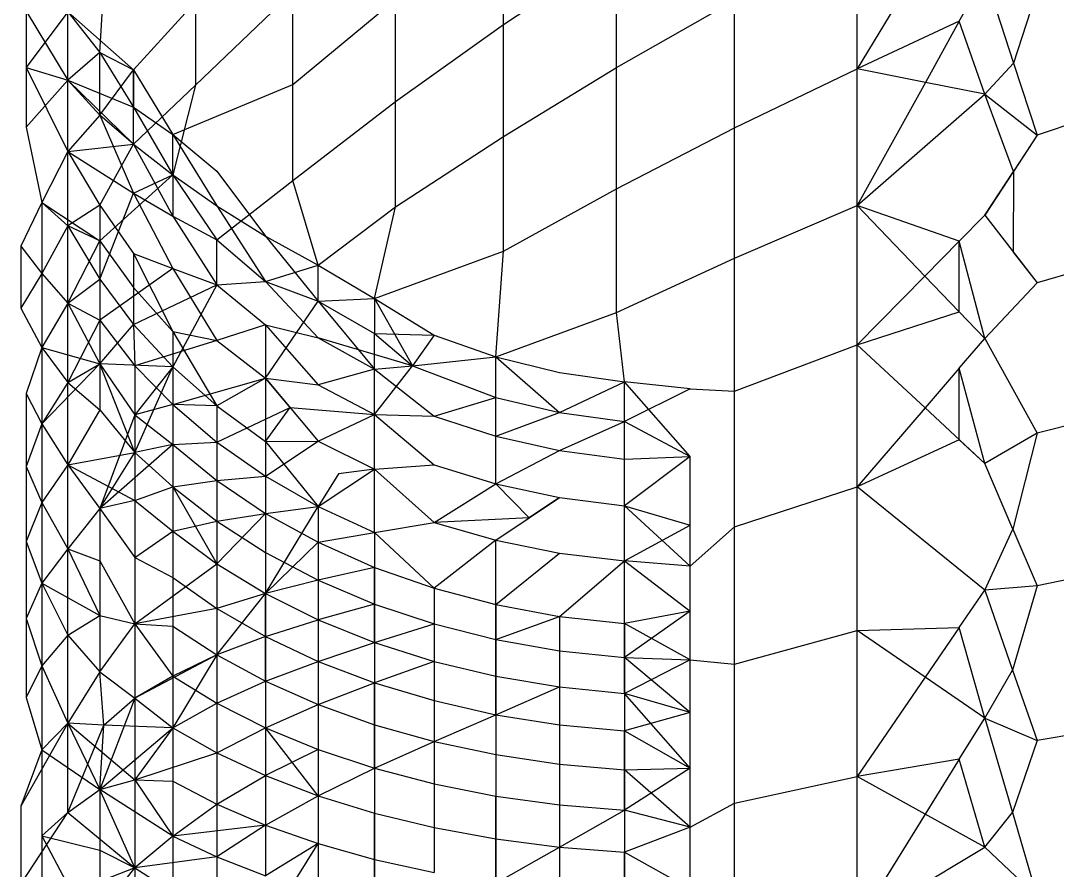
# Model space of a CAD drawing. Header units: inches. Extents: x 17 to 4615, y 5 to 3256.
# Drawn here: x 1646.932 to 1647.706, y 2417.726 to 2418.36 of the extents above; entities that cross this region are included whole.
import ezdxf

# ---------------------------------------------------------------- set-up
doc = ezdxf.new("R2010")
doc.units = ezdxf.units.IN
doc.header["$MEASUREMENT"] = 0

msp = doc.modelspace()

# ---------------------------------------------------------------- linework, layer by layer
for p, q in [((1647.29209, 2418.35713), (1647.29209, 2418.43818)), ((1647.55628, 2418.32397), (1647.55628, 2418.42361)), ((1647.29209, 2418.35713), (1647.37648, 2418.41319)), ((1647.37648, 2418.32506), (1647.37648, 2418.41319)), ((1647.60705, 2418.40795), (1647.55628, 2418.32397)), ((1647.63243, 2418.35979), (1647.65147, 2418.39425)), ((1647.65147, 2418.39425), (1647.67302, 2418.3284)), ((1646.99058, 2418.33622), (1646.99357, 2418.38734)), ((1647.06217, 2418.31189), (1647.13484, 2418.38169)), ((1647.13484, 2418.31235), (1647.13484, 2418.38169)), ((1647.69062, 2418.38276), (1647.67302, 2418.3284)), ((1647.01579, 2418.32336), (1647.06217, 2418.37422)), ((1647.06217, 2418.37422), (1647.06217, 2418.31189)), ((1647.13484, 2418.31235), (1647.21153, 2418.37602)), ((1647.21153, 2418.29961), (1647.21153, 2418.37602)), ((1647.37648, 2418.32506), (1647.46458, 2418.37507)), ((1647.46458, 2418.27995), (1647.46458, 2418.37507)), ((1646.9355, 2418.36709), (1646.9355, 2418.32501)), ((1646.9355, 2418.36709), (1646.96675, 2418.31556)), ((1646.96675, 2418.36655), (1646.9355, 2418.32501)), ((1646.96675, 2418.31556), (1646.96675, 2418.36655)), ((1646.96675, 2418.36655), (1646.99058, 2418.33622)), ((1646.96675, 2418.36655), (1647.01579, 2418.32336)), ((1647.21153, 2418.29961), (1647.29209, 2418.35713)), ((1647.29209, 2418.27367), (1647.29209, 2418.35713)), ((1647.63243, 2418.35979), (1647.55628, 2418.32397)), ((1647.63243, 2418.35979), (1647.60712, 2418.31399)), ((1647.65147, 2418.30528), (1647.63243, 2418.35979)), ((1646.99058, 2418.33622), (1646.96675, 2418.31556)), ((1646.99058, 2418.33622), (1647.01579, 2418.29539)), ((1646.99058, 2418.2894), (1646.99058, 2418.33622)), ((1646.99058, 2418.33622), (1647.01579, 2418.32336)), ((1646.9355, 2418.32501), (1646.9355, 2418.28058)), ((1646.9355, 2418.32501), (1646.96675, 2418.31556)), ((1646.9355, 2418.32501), (1646.96675, 2418.26225)), ((1646.99058, 2418.2894), (1647.01579, 2418.32336)), ((1647.01579, 2418.32336), (1647.04502, 2418.27502)), ((1647.01579, 2418.2677), (1647.01579, 2418.32336)), ((1647.01579, 2418.32336), (1647.01579, 2418.29539)), ((1647.29209, 2418.27367), (1647.37648, 2418.32506)), ((1647.37648, 2418.23459), (1647.37648, 2418.32506)), ((1647.46458, 2418.27995), (1647.55628, 2418.32397)), ((1647.55628, 2418.222), (1647.55628, 2418.32397)), ((1647.60712, 2418.31399), (1647.55628, 2418.32397)), ((1647.65147, 2418.30528), (1647.67302, 2418.3284)), ((1647.67302, 2418.3284), (1647.69062, 2418.27461)), ((1646.96675, 2418.31556), (1646.9355, 2418.28058)), ((1646.96675, 2418.26225), (1646.96675, 2418.31556)), ((1646.96675, 2418.31556), (1646.99058, 2418.2894)), ((1646.96675, 2418.31556), (1647.01579, 2418.2677)), ((1646.96675, 2418.31556), (1647.01579, 2418.29539)), ((1647.06217, 2418.31189), (1647.01579, 2418.2677)), ((1647.04502, 2418.27502), (1647.13484, 2418.31235)), ((1647.06217, 2418.31189), (1647.04502, 2418.24495)), ((1647.13484, 2418.24069), (1647.13484, 2418.31235)), ((1647.60712, 2418.31399), (1647.55628, 2418.222)), ((1647.65147, 2418.30528), (1647.60712, 2418.31399)), ((1647.13484, 2418.24069), (1647.21153, 2418.29961)), ((1647.21153, 2418.22092), (1647.21153, 2418.29961)), ((1647.55628, 2418.222), (1647.65147, 2418.30528)), ((1647.65147, 2418.30528), (1647.69062, 2418.27461)), ((1647.6729, 2418.24748), (1647.65147, 2418.30528)), ((1647.01579, 2418.29539), (1647.04502, 2418.24495)), ((1647.01579, 2418.29539), (1647.04502, 2418.27502)), ((1646.99058, 2418.2894), (1646.96675, 2418.26225)), ((1646.99058, 2418.2894), (1647.01579, 2418.23118)), ((1647.01579, 2418.2677), (1646.99058, 2418.2894)), ((1647.73158, 2418.28829), (1647.69062, 2418.27461)), ((1646.9355, 2418.28058), (1646.94731, 2418.22431)), ((1647.37648, 2418.23459), (1647.46458, 2418.27995)), ((1647.46458, 2418.18259), (1647.46458, 2418.27995)), ((1647.04502, 2418.27502), (1647.07798, 2418.22189)), ((1647.04502, 2418.27502), (1647.07798, 2418.24768)), ((1647.04502, 2418.24495), (1647.04502, 2418.27502)), ((1647.21153, 2418.22092), (1647.29209, 2418.27367)), ((1647.29209, 2418.18797), (1647.29209, 2418.27367)), ((1647.69062, 2418.27461), (1647.65147, 2418.21468)), ((1647.69062, 2418.27461), (1647.6729, 2418.24748)), ((1646.96675, 2418.26225), (1646.94731, 2418.22431)), ((1646.96675, 2418.26225), (1647.01579, 2418.2677)), ((1646.96675, 2418.20676), (1646.96675, 2418.26225)), ((1646.96675, 2418.26225), (1646.99058, 2418.22231)), ((1646.96675, 2418.26225), (1647.01579, 2418.23118)), ((1646.99058, 2418.22231), (1647.01579, 2418.2677)), ((1647.01579, 2418.2677), (1647.04502, 2418.21411)), ((1647.01579, 2418.2677), (1647.04502, 2418.24495)), ((1647.04502, 2418.24495), (1646.99058, 2418.19568)), ((1647.01579, 2418.23118), (1647.04502, 2418.24495)), ((1647.04502, 2418.24495), (1647.07798, 2418.19636)), ((1647.04502, 2418.24495), (1647.07798, 2418.22189)), ((1647.04502, 2418.24495), (1647.04502, 2418.21411)), ((1647.07798, 2418.24768), (1647.11433, 2418.19922)), ((1647.65147, 2418.21468), (1647.6729, 2418.24748)), ((1647.6729, 2418.24748), (1647.6728, 2418.1872)), ((1647.07798, 2418.19636), (1647.13484, 2418.24069)), ((1647.15376, 2418.17755), (1647.13484, 2418.24069)), ((1646.99058, 2418.16701), (1647.01579, 2418.23118)), ((1647.01579, 2418.23118), (1647.04502, 2418.17497)), ((1647.01579, 2418.23118), (1647.04502, 2418.21411)), ((1647.29209, 2418.18797), (1647.37648, 2418.23459)), ((1647.37648, 2418.142), (1647.37648, 2418.23459)), ((1646.94731, 2418.22431), (1646.93153, 2418.19176)), ((1646.94731, 2418.22431), (1646.94731, 2418.17113)), ((1646.94731, 2418.22431), (1646.96675, 2418.20676)), ((1646.94731, 2418.22431), (1646.99058, 2418.19568)), ((1646.99058, 2418.22231), (1646.96675, 2418.20676)), ((1646.99058, 2418.22231), (1646.99058, 2418.19568)), ((1646.99058, 2418.22231), (1647.01579, 2418.18621)), ((1646.99058, 2418.22231), (1646.99058, 2418.16701)), ((1647.07798, 2418.22189), (1647.11433, 2418.16534)), ((1647.07798, 2418.22189), (1647.11433, 2418.19922)), ((1647.46458, 2418.18259), (1647.55628, 2418.222)), ((1647.55628, 2418.11793), (1647.55628, 2418.222)), ((1647.60679, 2418.16927), (1647.55628, 2418.222)), ((1647.63243, 2418.19533), (1647.55628, 2418.222)), ((1647.04502, 2418.21411), (1647.07798, 2418.1627)), ((1647.04502, 2418.21411), (1647.07798, 2418.19636)), ((1647.15376, 2418.17755), (1647.21153, 2418.22092)), ((1647.19584, 2418.15259), (1647.21153, 2418.22092)), ((1647.63243, 2418.19533), (1647.65147, 2418.21468)), ((1647.65147, 2418.21468), (1647.69062, 2418.16424)), ((1646.96675, 2418.20676), (1646.94731, 2418.17113)), ((1646.96675, 2418.14919), (1646.96675, 2418.20676)), ((1646.96675, 2418.20676), (1646.99058, 2418.16701)), ((1646.99058, 2418.19568), (1646.96675, 2418.20676)), ((1647.11433, 2418.19922), (1647.15376, 2418.15066)), ((1647.11433, 2418.19922), (1647.15376, 2418.17755)), ((1646.93153, 2418.19176), (1646.93153, 2418.14531)), ((1646.93153, 2418.19176), (1646.94731, 2418.17113)), ((1646.96675, 2418.14919), (1646.99058, 2418.19568)), ((1646.99058, 2418.19568), (1646.99058, 2418.16701)), ((1646.99058, 2418.19568), (1647.01579, 2418.16068)), ((1647.07798, 2418.19636), (1647.11433, 2418.16534)), ((1647.07798, 2418.1627), (1647.07798, 2418.19636)), ((1647.63243, 2418.19533), (1647.60679, 2418.16927)), ((1647.65147, 2418.12262), (1647.63243, 2418.19533)), ((1647.63243, 2418.1425), (1647.63243, 2418.19533)), ((1647.01579, 2418.18621), (1647.01579, 2418.16068)), ((1647.01579, 2418.18621), (1647.04502, 2418.12791)), ((1647.01579, 2418.18621), (1647.04502, 2418.17497)), ((1647.19584, 2418.15259), (1647.29209, 2418.18797)), ((1647.28639, 2418.10902), (1647.29209, 2418.18797)), ((1647.6728, 2418.1872), (1647.69062, 2418.16424)), ((1647.11433, 2418.16534), (1647.15376, 2418.17755)), ((1647.15376, 2418.17755), (1647.19584, 2418.15259)), ((1647.15376, 2418.15066), (1647.15376, 2418.17755)), ((1647.37648, 2418.142), (1647.46458, 2418.18259)), ((1647.46458, 2418.08324), (1647.46458, 2418.18259)), ((1647.73158, 2418.17628), (1647.69062, 2418.16424)), ((1646.94731, 2418.17113), (1646.93153, 2418.14531)), ((1646.94731, 2418.17113), (1646.94731, 2418.11597)), ((1646.94731, 2418.17113), (1646.96675, 2418.14919)), ((1647.04502, 2418.17497), (1646.99058, 2418.13638)), ((1647.04502, 2418.17497), (1647.07798, 2418.12122)), ((1647.04502, 2418.17497), (1647.07798, 2418.1627)), ((1647.60679, 2418.16927), (1647.55628, 2418.11793)), ((1647.65147, 2418.12262), (1647.60679, 2418.16927)), ((1646.96675, 2418.14919), (1646.99058, 2418.16701)), ((1646.99058, 2418.16701), (1646.99058, 2418.13638)), ((1646.99058, 2418.16701), (1647.01579, 2418.1332)), ((1647.01579, 2418.1332), (1647.07798, 2418.1627)), ((1647.01579, 2418.16068), (1647.01579, 2418.1332)), ((1647.01579, 2418.16068), (1647.04502, 2418.12791)), ((1647.07798, 2418.1627), (1647.04502, 2418.10155)), ((1647.07798, 2418.1627), (1647.11433, 2418.16534)), ((1647.07798, 2418.1627), (1647.11433, 2418.1329)), ((1647.11433, 2418.16534), (1647.15376, 2418.12308)), ((1647.11433, 2418.16534), (1647.15376, 2418.15066)), ((1647.69062, 2418.16424), (1647.65147, 2418.12262)), ((1647.15376, 2418.15066), (1647.19584, 2418.15259)), ((1647.19584, 2418.15259), (1647.24018, 2418.12524)), ((1647.19584, 2418.15259), (1647.22419, 2418.10232)), ((1647.19584, 2418.15259), (1647.19584, 2418.12652)), ((1646.93153, 2418.14531), (1646.94731, 2418.11597)), ((1646.96675, 2418.14919), (1646.94731, 2418.11597)), ((1646.96675, 2418.08971), (1646.96675, 2418.14919)), ((1646.96675, 2418.14919), (1646.99058, 2418.10387)), ((1646.96675, 2418.14919), (1646.99058, 2418.13638)), ((1647.11433, 2418.09296), (1647.15376, 2418.15066)), ((1647.15376, 2418.15066), (1647.19584, 2418.12652)), ((1647.15376, 2418.15066), (1647.19584, 2418.09977)), ((1647.28639, 2418.10902), (1647.37648, 2418.142)), ((1647.38252, 2418.09026), (1647.37648, 2418.142)), ((1647.55628, 2418.11793), (1647.63243, 2418.1425)), ((1647.63243, 2418.1425), (1647.65147, 2418.12262)), ((1646.99058, 2418.13638), (1646.96675, 2418.08971)), ((1646.99058, 2418.13638), (1646.99058, 2418.10387)), ((1646.99058, 2418.13638), (1647.01683, 2418.10232)), ((1646.99058, 2418.10387), (1647.01579, 2418.1332)), ((1647.01579, 2418.1332), (1647.01683, 2418.10232)), ((1647.01579, 2418.1332), (1647.04502, 2418.10155)), ((1647.11433, 2418.1329), (1647.07798, 2418.12122)), ((1647.11433, 2418.1329), (1647.15376, 2418.08807)), ((1647.11433, 2418.1329), (1647.15376, 2418.12308)), ((1647.11433, 2418.1329), (1647.11433, 2418.09296)), ((1647.07798, 2418.12122), (1647.01683, 2418.10232)), ((1647.04502, 2418.12791), (1647.04502, 2418.10155)), ((1647.04502, 2418.12791), (1647.07798, 2418.07235)), ((1647.04502, 2418.12791), (1647.07798, 2418.12122)), ((1647.07798, 2418.12122), (1647.11433, 2418.09296)), ((1647.15376, 2418.12308), (1647.19584, 2418.09977)), ((1647.22419, 2418.10232), (1647.15376, 2418.12308)), ((1647.19584, 2418.12652), (1647.22419, 2418.10232)), ((1647.19584, 2418.12652), (1647.24018, 2418.12524)), ((1647.19584, 2418.06583), (1647.19584, 2418.12652)), ((1647.24018, 2418.12524), (1647.22419, 2418.10232)), ((1647.24018, 2418.12524), (1647.28639, 2418.10902)), ((1647.63243, 2418.10049), (1647.65147, 2418.12262)), ((1647.65147, 2418.12262), (1647.69062, 2418.05192)), ((1646.94731, 2418.11597), (1646.9355, 2418.08165)), ((1646.94731, 2418.11597), (1646.94731, 2418.05897)), ((1646.94731, 2418.11597), (1646.96675, 2418.08971)), ((1646.94731, 2418.11597), (1646.99058, 2418.10387)), ((1647.46458, 2418.08324), (1647.55628, 2418.11793)), ((1647.55628, 2418.01201), (1647.55628, 2418.11793)), ((1647.60687, 2418.07079), (1647.55628, 2418.11793)), ((1647.22419, 2418.10232), (1647.28639, 2418.10902)), ((1647.28639, 2418.10902), (1647.33399, 2418.09733)), ((1647.28639, 2418.10902), (1647.33399, 2418.06752)), ((1647.28639, 2418.07874), (1647.28639, 2418.10902)), ((1646.94731, 2418.05897), (1646.99058, 2418.10387)), ((1646.96675, 2418.08971), (1646.99058, 2418.10387)), ((1646.99058, 2418.10387), (1646.99058, 2418.06953)), ((1646.99058, 2418.10387), (1647.01683, 2418.0656)), ((1647.01683, 2418.03747), (1646.99058, 2418.10387)), ((1647.04502, 2418.10155), (1646.99058, 2418.10387)), ((1647.01683, 2418.10232), (1647.01683, 2418.0656)), ((1647.01683, 2418.10232), (1647.04502, 2418.07338)), ((1647.01683, 2418.03747), (1647.04502, 2418.10155)), ((1647.04502, 2418.10155), (1647.01683, 2418.0656)), ((1647.04502, 2418.10155), (1647.04502, 2418.07338)), ((1647.04502, 2418.10155), (1647.07798, 2418.07235)), ((1647.04502, 2418.10155), (1647.04502, 2418.04348)), ((1647.19584, 2418.09977), (1647.15376, 2418.08807)), ((1647.19584, 2418.09977), (1647.22419, 2418.10232)), ((1647.19584, 2418.06583), (1647.22419, 2418.10232)), ((1647.19584, 2418.09977), (1647.24018, 2418.06471)), ((1647.22419, 2418.10232), (1647.28639, 2418.07874)), ((1647.63243, 2418.10049), (1647.60687, 2418.07079)), ((1647.65147, 2418.02923), (1647.63243, 2418.10049)), ((1647.63243, 2418.04698), (1647.63243, 2418.10049)), ((1647.04502, 2418.07338), (1647.11433, 2418.09296)), ((1647.11433, 2418.09296), (1647.07798, 2418.07235)), ((1647.11433, 2418.09296), (1647.15376, 2418.04598)), ((1647.11433, 2418.09296), (1647.15376, 2418.08807)), ((1647.1327, 2418.07107), (1647.11433, 2418.09296)), ((1647.11433, 2418.09296), (1647.11433, 2418.04588)), ((1647.33399, 2418.09733), (1647.38252, 2418.09026)), ((1647.33399, 2418.06752), (1647.38252, 2418.09026)), ((1647.43153, 2418.08517), (1647.38252, 2418.09026)), ((1647.43153, 2418.03454), (1647.38252, 2418.09026)), ((1647.38252, 2418.06074), (1647.38252, 2418.09026)), ((1646.96675, 2418.08971), (1646.94731, 2418.05897)), ((1646.96675, 2418.02846), (1646.96675, 2418.08971)), ((1646.96675, 2418.08971), (1646.99058, 2418.06953)), ((1647.15376, 2418.08807), (1647.19584, 2418.06583)), ((1647.43153, 2418.08517), (1647.38252, 2418.06074)), ((1647.43153, 2418.08517), (1647.46458, 2418.08324)), ((1647.46458, 2417.98212), (1647.46458, 2418.08324)), ((1646.9355, 2418.08165), (1646.9355, 2418.02721)), ((1646.9355, 2418.08165), (1646.94731, 2418.05897)), ((1647.24018, 2418.06471), (1647.28639, 2418.07874)), ((1647.28639, 2418.07874), (1647.33399, 2418.06752)), ((1647.28639, 2418.01407), (1647.28639, 2418.07874)), ((1646.99058, 2418.06953), (1646.96675, 2418.02846)), ((1646.99058, 2418.06953), (1647.01683, 2418.03747)), ((1647.04502, 2418.07338), (1647.01683, 2418.0656)), ((1647.04502, 2418.07338), (1647.04502, 2418.04348)), ((1647.04502, 2418.07338), (1647.07798, 2418.04528)), ((1647.07798, 2418.07235), (1647.04502, 2418.07338)), ((1647.07798, 2418.07235), (1647.07798, 2418.04528)), ((1647.07798, 2418.07235), (1647.11433, 2418.04588)), ((1647.07798, 2418.04528), (1647.1327, 2418.07107)), ((1647.11433, 2418.04588), (1647.1327, 2418.07107)), ((1647.1327, 2418.07107), (1647.19584, 2418.06583)), ((1647.28639, 2418.04977), (1647.33399, 2418.06752)), ((1647.33399, 2418.06752), (1647.38252, 2418.06074)), ((1647.60687, 2418.07079), (1647.55628, 2418.01201)), ((1647.65147, 2418.02923), (1647.60687, 2418.07079)), ((1647.01683, 2418.0656), (1646.99058, 2417.99578)), ((1647.01683, 2418.0656), (1647.01683, 2418.03747)), ((1647.01683, 2418.0656), (1647.04502, 2418.04348)), ((1647.15376, 2418.04598), (1647.19584, 2418.06583)), ((1647.19584, 2418.06583), (1647.24018, 2418.02826)), ((1647.19584, 2418.06583), (1647.24018, 2418.06471)), ((1647.19584, 2418.02501), (1647.19584, 2418.06583)), ((1647.24018, 2418.06471), (1647.28639, 2418.04977)), ((1647.33399, 2418.03899), (1647.38252, 2418.06074)), ((1647.38252, 2418.06074), (1647.43153, 2418.03454)), ((1647.38252, 2418.03248), (1647.38252, 2418.06074)), ((1647.73158, 2418.0623), (1647.69062, 2418.05192)), ((1646.94731, 2418.05897), (1646.9355, 2418.02721)), ((1646.94731, 2418.05897), (1646.94731, 2418.00027)), ((1646.94731, 2418.05897), (1646.96675, 2418.02846)), ((1647.69062, 2418.05192), (1647.65147, 2418.02923)), ((1647.69062, 2418.05192), (1647.67249, 2417.98022)), ((1647.04502, 2418.04348), (1647.07798, 2418.04528)), ((1647.07798, 2418.04528), (1647.07798, 2418.01654)), ((1647.07798, 2418.04528), (1647.11433, 2418.0198)), ((1647.11433, 2418.04588), (1647.15376, 2418.04598)), ((1647.11433, 2418.0198), (1647.15376, 2418.04598)), ((1647.11433, 2418.04588), (1647.11433, 2418.0198)), ((1647.11433, 2418.04588), (1647.15376, 2417.99721)), ((1647.15376, 2418.04598), (1647.19584, 2418.02501)), ((1647.28639, 2418.04977), (1647.33399, 2418.03899)), ((1647.63243, 2418.04698), (1647.55628, 2418.01201)), ((1647.65147, 2418.02923), (1647.63243, 2418.04698)), ((1646.96675, 2418.02846), (1647.01683, 2418.03747)), ((1647.04502, 2418.04348), (1646.99058, 2417.99578)), ((1646.99058, 2417.99578), (1647.01683, 2418.03747)), ((1647.04502, 2418.04348), (1647.01683, 2418.03747)), ((1647.01683, 2418.03747), (1647.01683, 2418.00183)), ((1647.01683, 2418.03747), (1647.04502, 2418.01191)), ((1647.04502, 2418.04348), (1647.04502, 2418.01191)), ((1647.04502, 2418.04348), (1647.07798, 2418.01654)), ((1647.28639, 2418.01407), (1647.33399, 2418.03899)), ((1647.33399, 2418.03899), (1647.38252, 2418.03248)), ((1646.96675, 2418.02846), (1646.94731, 2418.00027)), ((1646.96675, 2417.96557), (1646.96675, 2418.02846)), ((1646.96675, 2418.02846), (1646.99058, 2417.99578)), ((1646.96675, 2418.02846), (1647.01683, 2418.00183)), ((1647.19584, 2418.02501), (1647.24018, 2418.02826)), ((1647.24018, 2418.02826), (1647.28639, 2418.01407)), ((1647.38252, 2418.03248), (1647.43153, 2418.03454)), ((1647.43153, 2418.03454), (1647.38252, 2417.99767)), ((1647.38252, 2417.95666), (1647.38252, 2418.03248)), ((1647.43153, 2417.98325), (1647.43153, 2418.03454)), ((1647.67249, 2417.98022), (1647.65147, 2418.02923)), ((1646.9355, 2418.02721), (1646.9355, 2417.97114)), ((1646.9355, 2418.02721), (1646.94731, 2418.00027)), ((1647.15376, 2417.99721), (1647.19584, 2418.02501)), ((1647.16875, 2418.02166), (1647.15376, 2417.99721)), ((1647.19584, 2418.02501), (1647.16875, 2418.02166)), ((1647.19584, 2418.02501), (1647.24018, 2417.98529)), ((1647.19584, 2417.97771), (1647.19584, 2418.02501)), ((1647.04502, 2418.01191), (1647.07798, 2418.01654)), ((1647.07798, 2418.01654), (1647.11433, 2418.0198)), ((1647.07798, 2418.01654), (1647.07798, 2417.9862)), ((1647.07798, 2418.01654), (1647.11433, 2417.99212)), ((1647.11433, 2418.0198), (1647.11433, 2417.99212)), ((1647.11433, 2418.0198), (1647.15376, 2417.99721)), ((1647.24018, 2417.98529), (1647.28639, 2418.01407)), ((1647.28639, 2418.01407), (1647.33399, 2418.00385)), ((1647.31125, 2417.98864), (1647.28639, 2418.01407)), ((1647.01683, 2418.00183), (1647.04502, 2418.01191)), ((1647.04502, 2418.01191), (1647.04502, 2417.97874)), ((1647.04502, 2418.01191), (1647.07798, 2417.9862)), ((1647.04502, 2418.01191), (1647.07798, 2417.95433)), ((1647.46458, 2417.98212), (1647.55628, 2418.01201)), ((1647.55628, 2417.90451), (1647.55628, 2418.01201)), ((1647.65147, 2417.93469), (1647.55628, 2418.01201)), ((1646.94731, 2418.00027), (1646.9355, 2417.97114)), ((1646.94731, 2418.00027), (1646.94731, 2417.94001)), ((1646.94731, 2418.00027), (1646.96675, 2417.96557)), ((1647.01683, 2418.00183), (1646.99058, 2417.99578)), ((1647.01683, 2418.00183), (1647.01683, 2417.95907)), ((1647.01683, 2418.00183), (1647.04502, 2417.97874)), ((1647.11433, 2417.9322), (1647.15376, 2417.99721)), ((1647.11433, 2417.99212), (1647.15376, 2417.99721)), ((1647.15376, 2417.99721), (1647.15376, 2417.97047)), ((1647.15376, 2417.99721), (1647.19584, 2417.97771)), ((1647.28639, 2417.97201), (1647.33399, 2418.00385)), ((1647.33399, 2418.00385), (1647.31125, 2417.98864)), ((1647.33399, 2418.00385), (1647.38252, 2417.99767)), ((1647.38252, 2417.99767), (1647.43153, 2417.98325)), ((1647.43153, 2417.95272), (1647.38252, 2417.99767)), ((1646.99058, 2417.99578), (1646.96675, 2417.96557)), ((1646.99058, 2417.99578), (1646.99058, 2417.95653)), ((1646.99058, 2417.99578), (1647.01683, 2417.95907)), ((1647.07798, 2417.95433), (1647.11433, 2417.99212)), ((1647.07798, 2417.9862), (1647.11433, 2417.99212)), ((1647.11433, 2417.99212), (1647.11433, 2417.9629)), ((1647.11433, 2417.99212), (1647.15376, 2417.97047)), ((1647.04502, 2417.97874), (1647.07798, 2417.9862)), ((1647.07798, 2417.9862), (1647.07798, 2417.95433)), ((1647.07798, 2417.9862), (1647.11433, 2417.9629)), ((1647.19584, 2417.97771), (1647.24018, 2417.98529)), ((1647.31125, 2417.98864), (1647.24018, 2417.98529)), ((1647.24018, 2417.98529), (1647.28639, 2417.97201)), ((1647.28639, 2417.97201), (1647.31125, 2417.98864)), ((1647.38252, 2417.95666), (1647.43153, 2417.98325)), ((1647.43153, 2417.95272), (1647.43153, 2417.98325)), ((1647.43153, 2417.95272), (1647.46458, 2417.98212)), ((1647.46458, 2417.87949), (1647.46458, 2417.98212)), ((1647.01683, 2417.95907), (1647.04502, 2417.97874)), ((1647.04502, 2417.97874), (1647.04502, 2417.94408)), ((1647.04502, 2417.97874), (1647.07798, 2417.95433)), ((1647.15376, 2417.97047), (1647.19584, 2417.97771)), ((1647.19584, 2417.97771), (1647.19584, 2417.95177)), ((1647.19584, 2417.97771), (1647.24018, 2417.93622)), ((1647.65147, 2417.93469), (1647.67249, 2417.98022)), ((1647.67249, 2417.98022), (1647.69062, 2417.93792)), ((1646.9355, 2417.97114), (1646.9355, 2417.9136)), ((1646.9355, 2417.97114), (1646.94731, 2417.94001)), ((1647.11433, 2417.9322), (1647.15376, 2417.97047)), ((1647.15376, 2417.97047), (1647.15376, 2417.94223)), ((1647.15376, 2417.97047), (1647.19584, 2417.95177)), ((1647.28639, 2417.97201), (1647.24018, 2417.93622)), ((1647.28639, 2417.97201), (1647.33399, 2417.96244)), ((1647.28639, 2417.89786), (1647.28639, 2417.97201)), ((1646.96675, 2417.96557), (1646.94731, 2417.94001)), ((1646.96675, 2417.90121), (1646.96675, 2417.96557)), ((1646.96675, 2417.96557), (1646.99058, 2417.95653)), ((1646.96675, 2417.96557), (1646.99058, 2417.91583)), ((1647.01683, 2417.95907), (1647.01683, 2417.90967)), ((1647.01683, 2417.95907), (1647.04502, 2417.94408)), ((1647.11433, 2417.9629), (1647.11433, 2417.9322)), ((1647.11433, 2417.9629), (1647.15376, 2417.94223)), ((1647.28639, 2417.92398), (1647.33399, 2417.96244)), ((1647.33399, 2417.96244), (1647.38252, 2417.95666)), ((1646.99058, 2417.95653), (1646.99058, 2417.91583)), ((1646.99058, 2417.95653), (1647.01683, 2417.90967)), ((1647.01683, 2417.90967), (1647.07798, 2417.95433)), ((1647.07798, 2417.95433), (1647.07798, 2417.92101)), ((1647.07798, 2417.95433), (1647.11433, 2417.9322)), ((1647.07798, 2417.95433), (1647.07798, 2417.88633)), ((1647.19584, 2417.95177), (1647.15376, 2417.94223)), ((1647.19584, 2417.95177), (1647.19584, 2417.92439)), ((1647.19584, 2417.95177), (1647.24018, 2417.93622)), ((1647.19584, 2417.89563), (1647.19584, 2417.95177)), ((1647.33399, 2417.91514), (1647.38252, 2417.95666)), ((1647.38252, 2417.95666), (1647.43153, 2417.91913)), ((1647.43153, 2417.95272), (1647.38252, 2417.95666)), ((1647.38252, 2417.90981), (1647.38252, 2417.95666)), ((1647.43153, 2417.91913), (1647.43153, 2417.95272)), ((1647.04502, 2417.94408), (1647.04502, 2417.90798)), ((1647.04502, 2417.94408), (1647.07798, 2417.92101)), ((1647.73158, 2417.9466), (1647.69062, 2417.93792)), ((1646.94731, 2417.94001), (1646.9355, 2417.9136)), ((1646.94731, 2417.94001), (1646.94731, 2417.87833)), ((1646.94731, 2417.94001), (1646.96675, 2417.90121)), ((1646.94731, 2417.94001), (1646.99058, 2417.91583)), ((1647.15376, 2417.94223), (1647.11433, 2417.9322)), ((1647.15376, 2417.94223), (1647.15376, 2417.91257)), ((1647.15376, 2417.94223), (1647.19584, 2417.92439)), ((1647.24018, 2417.93622), (1647.24018, 2417.90956)), ((1647.24018, 2417.93622), (1647.28639, 2417.92398)), ((1647.69062, 2417.93792), (1647.65147, 2417.93469)), ((1647.69062, 2417.93792), (1647.67232, 2417.87493)), ((1647.07798, 2417.88633), (1647.11433, 2417.9322)), ((1647.11433, 2417.9322), (1647.07798, 2417.92101)), ((1647.11433, 2417.9322), (1647.11433, 2417.90011)), ((1647.11433, 2417.9322), (1647.15376, 2417.91257)), ((1647.11433, 2417.8667), (1647.11433, 2417.9322)), ((1647.63243, 2417.90688), (1647.65147, 2417.93469)), ((1647.65147, 2417.93469), (1647.67232, 2417.87493)), ((1647.07798, 2417.92101), (1647.01683, 2417.90967)), ((1647.07798, 2417.92101), (1647.07798, 2417.88633)), ((1647.07798, 2417.92101), (1647.11433, 2417.90011)), ((1647.19584, 2417.92439), (1647.15376, 2417.91257)), ((1647.19584, 2417.92439), (1647.19584, 2417.89563)), ((1647.19584, 2417.92439), (1647.24018, 2417.90956)), ((1647.28639, 2417.92398), (1647.28639, 2417.89786)), ((1647.28639, 2417.92398), (1647.33399, 2417.91514)), ((1646.9355, 2417.9136), (1646.9355, 2417.85469)), ((1646.9355, 2417.9136), (1646.94731, 2417.87833)), ((1646.96675, 2417.90121), (1646.99058, 2417.91583)), ((1646.99058, 2417.91583), (1646.99058, 2417.87377)), ((1646.99058, 2417.91583), (1647.01683, 2417.90967)), ((1647.11433, 2417.90011), (1647.15376, 2417.91257)), ((1647.15376, 2417.91257), (1647.15376, 2417.88157)), ((1647.15376, 2417.91257), (1647.19584, 2417.89563)), ((1647.28639, 2417.89786), (1647.33399, 2417.91514)), ((1647.33399, 2417.91514), (1647.33399, 2417.88943)), ((1647.33399, 2417.91514), (1647.38252, 2417.90981)), ((1647.43153, 2417.91913), (1647.38252, 2417.90981)), ((1647.43153, 2417.91913), (1647.38252, 2417.88434)), ((1647.43153, 2417.88264), (1647.43153, 2417.91913)), ((1646.99058, 2417.87377), (1647.01683, 2417.90967)), ((1647.01683, 2417.90967), (1647.01683, 2417.85416)), ((1647.01683, 2417.90967), (1647.04502, 2417.87055)), ((1647.01683, 2417.90967), (1647.04502, 2417.90798)), ((1647.04502, 2417.90798), (1647.04502, 2417.87055)), ((1647.04502, 2417.90798), (1647.07798, 2417.88633)), ((1647.19584, 2417.89563), (1647.24018, 2417.90956)), ((1647.24018, 2417.90956), (1647.24018, 2417.88154)), ((1647.24018, 2417.90956), (1647.28639, 2417.89786)), ((1647.38252, 2417.90981), (1647.38252, 2417.88434)), ((1647.43153, 2417.88264), (1647.38252, 2417.90981)), ((1647.38252, 2417.8576), (1647.38252, 2417.90981)), ((1647.46458, 2417.87949), (1647.55628, 2417.90451)), ((1647.55628, 2417.90451), (1647.63243, 2417.90688)), ((1647.55628, 2417.79568), (1647.55628, 2417.90451)), ((1647.60697, 2417.86971), (1647.55628, 2417.90451)), ((1647.63243, 2417.90688), (1647.60697, 2417.86971)), ((1647.65147, 2417.83916), (1647.63243, 2417.90688)), ((1646.96675, 2417.90121), (1646.94731, 2417.87833)), ((1646.96675, 2417.83553), (1646.96675, 2417.90121)), ((1646.96675, 2417.90121), (1646.99058, 2417.87377)), ((1647.11433, 2417.90011), (1647.07798, 2417.88633)), ((1647.11433, 2417.90011), (1647.11433, 2417.8667)), ((1647.11433, 2417.90011), (1647.15376, 2417.88157)), ((1647.28639, 2417.89786), (1647.28639, 2417.87044)), ((1647.28639, 2417.89786), (1647.33399, 2417.88943)), ((1647.28639, 2417.84176), (1647.28639, 2417.89786)), ((1647.15376, 2417.88157), (1647.19584, 2417.89563)), ((1647.19584, 2417.89563), (1647.19584, 2417.86556)), ((1647.19584, 2417.89563), (1647.24018, 2417.88154)), ((1647.33399, 2417.88943), (1647.33399, 2417.86243)), ((1647.33399, 2417.88943), (1647.38252, 2417.88434)), ((1647.07798, 2417.88633), (1647.01683, 2417.85416)), ((1647.07798, 2417.88633), (1647.04502, 2417.83187)), ((1647.07798, 2417.88633), (1647.04502, 2417.87055)), ((1647.07798, 2417.88633), (1647.07798, 2417.85036)), ((1647.07798, 2417.88633), (1647.11433, 2417.8667)), ((1647.11433, 2417.8667), (1647.15376, 2417.88157)), ((1647.15376, 2417.88157), (1647.15376, 2417.84929)), ((1647.15376, 2417.88157), (1647.19584, 2417.86556)), ((1647.24018, 2417.88154), (1647.19584, 2417.86556)), ((1647.24018, 2417.88154), (1647.24018, 2417.85226)), ((1647.24018, 2417.88154), (1647.28639, 2417.87044)), ((1647.38252, 2417.88434), (1647.38252, 2417.8576)), ((1647.38252, 2417.88434), (1647.43153, 2417.88264)), ((1647.43153, 2417.84346), (1647.38252, 2417.88434)), ((1647.43153, 2417.88264), (1647.38252, 2417.8576)), ((1647.43153, 2417.84346), (1647.43153, 2417.88264)), ((1647.43153, 2417.88264), (1647.46458, 2417.87949)), ((1646.94731, 2417.87833), (1646.9355, 2417.85469)), ((1646.94731, 2417.87833), (1646.94731, 2417.81538)), ((1646.94731, 2417.87833), (1646.96675, 2417.83553)), ((1646.99058, 2417.87377), (1646.96675, 2417.83553)), ((1646.99058, 2417.87377), (1647.01683, 2417.85416)), ((1646.99357, 2417.8338), (1646.99058, 2417.87377)), ((1647.46458, 2417.77559), (1647.46458, 2417.87949)), ((1647.65147, 2417.83916), (1647.67232, 2417.87493)), ((1647.67232, 2417.87493), (1647.69062, 2417.82249)), ((1647.04502, 2417.87055), (1647.01683, 2417.85416)), ((1647.04502, 2417.87055), (1647.04502, 2417.83187)), ((1647.04502, 2417.87055), (1647.07798, 2417.85036)), ((1647.07798, 2417.85036), (1647.11433, 2417.8667)), ((1647.11433, 2417.8667), (1647.11433, 2417.83205)), ((1647.11433, 2417.8667), (1647.15376, 2417.84929)), ((1647.28639, 2417.87044), (1647.28639, 2417.84176)), ((1647.28639, 2417.87044), (1647.33399, 2417.86243)), ((1647.60697, 2417.86971), (1647.55628, 2417.79568)), ((1647.65147, 2417.83916), (1647.60697, 2417.86971)), ((1647.15376, 2417.84929), (1647.19584, 2417.86556)), ((1647.19584, 2417.86556), (1647.19584, 2417.83426)), ((1647.19584, 2417.86556), (1647.24018, 2417.85226)), ((1647.19584, 2417.80179), (1647.19584, 2417.86556)), ((1647.28639, 2417.84176), (1647.33399, 2417.86243)), ((1647.33399, 2417.86243), (1647.33399, 2417.8342)), ((1647.33399, 2417.86243), (1647.38252, 2417.8576)), ((1646.9355, 2417.85469), (1646.94731, 2417.81538)), ((1647.01683, 2417.85416), (1646.99058, 2417.78599)), ((1646.99357, 2417.8338), (1647.01683, 2417.85416)), ((1647.01683, 2417.85416), (1647.01683, 2417.79315)), ((1647.01683, 2417.85416), (1647.04502, 2417.83187)), ((1647.04502, 2417.83187), (1647.07798, 2417.85036)), ((1647.07798, 2417.85036), (1647.07798, 2417.81318)), ((1647.07798, 2417.85036), (1647.11433, 2417.83205)), ((1647.24018, 2417.85226), (1647.24018, 2417.82176)), ((1647.24018, 2417.85226), (1647.28639, 2417.84176)), ((1647.38252, 2417.8576), (1647.38252, 2417.82963)), ((1647.43153, 2417.84346), (1647.38252, 2417.8576)), ((1647.43153, 2417.80177), (1647.38252, 2417.8576)), ((1647.11433, 2417.83205), (1647.15376, 2417.84929)), ((1647.15376, 2417.84929), (1647.15376, 2417.81581)), ((1647.15376, 2417.84929), (1647.19584, 2417.83426)), ((1647.43153, 2417.84346), (1647.38252, 2417.82963)), ((1647.43153, 2417.80177), (1647.43153, 2417.84346)), ((1646.96675, 2417.83553), (1646.93153, 2417.77343)), ((1646.96675, 2417.83553), (1646.94731, 2417.81538)), ((1646.96675, 2417.76868), (1646.96675, 2417.83553)), ((1646.96675, 2417.83553), (1646.99058, 2417.78599)), ((1646.96675, 2417.83553), (1647.01683, 2417.79315)), ((1646.99357, 2417.8338), (1646.96675, 2417.83553)), ((1647.24018, 2417.82176), (1647.28639, 2417.84176)), ((1647.28639, 2417.84176), (1647.28639, 2417.81191)), ((1647.28639, 2417.84176), (1647.33399, 2417.8342)), ((1647.63243, 2417.80847), (1647.65147, 2417.83916)), ((1647.65147, 2417.83916), (1647.69062, 2417.82249)), ((1647.65147, 2417.83916), (1647.67216, 2417.76875)), ((1646.96675, 2417.76868), (1646.99357, 2417.8338)), ((1646.99058, 2417.78599), (1646.99357, 2417.8338)), ((1646.99058, 2417.78599), (1647.04502, 2417.83187)), ((1647.04502, 2417.83187), (1646.99357, 2417.8338)), ((1647.04502, 2417.83187), (1647.01683, 2417.79315)), ((1647.04502, 2417.83187), (1647.04502, 2417.79204)), ((1647.04502, 2417.83187), (1647.07798, 2417.81318)), ((1647.07798, 2417.81318), (1647.11433, 2417.83205)), ((1647.11433, 2417.83205), (1647.11433, 2417.79624)), ((1647.11433, 2417.83205), (1647.15376, 2417.81581)), ((1647.15376, 2417.78121), (1647.11433, 2417.83205)), ((1647.19584, 2417.83426), (1647.19584, 2417.80179)), ((1647.19584, 2417.83426), (1647.24018, 2417.82176)), ((1647.33399, 2417.8342), (1647.33399, 2417.80481)), ((1647.33399, 2417.8342), (1647.38252, 2417.82963)), ((1647.38252, 2417.82963), (1647.38252, 2417.80052)), ((1647.38252, 2417.82963), (1647.43153, 2417.80177)), ((1647.38252, 2417.77033), (1647.38252, 2417.82963)), ((1647.73158, 2417.82947), (1647.69062, 2417.82249)), ((1647.19584, 2417.80179), (1647.24018, 2417.82176)), ((1647.24018, 2417.82176), (1647.24018, 2417.79014)), ((1647.24018, 2417.82176), (1647.28639, 2417.81191)), ((1647.69062, 2417.82249), (1647.67216, 2417.76875)), ((1646.94731, 2417.81538), (1646.93153, 2417.77343)), ((1646.94731, 2417.81538), (1646.94731, 2417.75132)), ((1646.94731, 2417.81538), (1646.99058, 2417.78599)), ((1647.01683, 2417.79315), (1647.07798, 2417.81318)), ((1647.07798, 2417.81318), (1647.07798, 2417.77489)), ((1647.07798, 2417.81318), (1647.11433, 2417.79624)), ((1647.15376, 2417.81581), (1647.11433, 2417.79624)), ((1647.15376, 2417.81581), (1647.15376, 2417.78121)), ((1647.15376, 2417.81581), (1647.19584, 2417.80179)), ((1647.28639, 2417.81191), (1647.28639, 2417.78095)), ((1647.28639, 2417.81191), (1647.33399, 2417.80481)), ((1647.33399, 2417.80481), (1647.33399, 2417.77433)), ((1647.33399, 2417.80481), (1647.38252, 2417.80052)), ((1647.63243, 2417.80847), (1647.55628, 2417.79568)), ((1647.63243, 2417.80847), (1647.607, 2417.7675)), ((1647.65147, 2417.74279), (1647.63243, 2417.80847)), ((1647.07798, 2417.77489), (1647.11433, 2417.79624)), ((1647.11433, 2417.79624), (1647.11433, 2417.75936)), ((1647.11433, 2417.79624), (1647.15376, 2417.78121)), ((1647.15376, 2417.78121), (1647.19584, 2417.80179)), ((1647.19584, 2417.80179), (1647.19584, 2417.76824)), ((1647.19584, 2417.80179), (1647.24018, 2417.79014)), ((1647.38252, 2417.80052), (1647.43153, 2417.80177)), ((1647.43153, 2417.80177), (1647.38252, 2417.77033)), ((1647.38252, 2417.80052), (1647.38252, 2417.77033)), ((1647.43153, 2417.7578), (1647.38252, 2417.80052)), ((1647.43153, 2417.7578), (1647.43153, 2417.80177)), ((1646.99058, 2417.78599), (1647.01683, 2417.79315)), ((1647.01683, 2417.79315), (1647.01683, 2417.72732)), ((1647.01683, 2417.79315), (1647.04502, 2417.75114)), ((1647.01683, 2417.79315), (1647.04502, 2417.79204)), ((1647.04502, 2417.79204), (1647.04502, 2417.75114)), ((1647.04502, 2417.79204), (1647.07798, 2417.77489)), ((1647.24018, 2417.79014), (1647.24018, 2417.75746)), ((1647.24018, 2417.79014), (1647.28639, 2417.78095)), ((1647.46458, 2417.77559), (1647.55628, 2417.79568)), ((1647.55628, 2417.68577), (1647.55628, 2417.79568)), ((1647.607, 2417.7675), (1647.55628, 2417.79568)), ((1646.96675, 2417.76868), (1646.99058, 2417.78599)), ((1646.99058, 2417.78599), (1646.99058, 2417.74047)), ((1647.01683, 2417.72732), (1646.99058, 2417.78599)), ((1647.04502, 2417.75114), (1646.99058, 2417.78599)), ((1647.11433, 2417.75936), (1647.15376, 2417.78121)), ((1647.15376, 2417.78121), (1647.15376, 2417.74558)), ((1647.15376, 2417.78121), (1647.19584, 2417.76824)), ((1647.28639, 2417.78095), (1647.28639, 2417.74896)), ((1647.28639, 2417.78095), (1647.33399, 2417.77433)), ((1647.28639, 2417.71601), (1647.28639, 2417.78095)), ((1646.93153, 2417.77343), (1646.93153, 2417.71517)), ((1647.04502, 2417.75114), (1647.07798, 2417.77489)), ((1647.07798, 2417.77489), (1647.07798, 2417.73559)), ((1647.07798, 2417.77489), (1647.11433, 2417.75936)), ((1647.33399, 2417.77433), (1647.33399, 2417.74283)), ((1647.33399, 2417.77433), (1647.38252, 2417.77033)), ((1647.43153, 2417.7578), (1647.46458, 2417.77559)), ((1647.46458, 2417.67067), (1647.46458, 2417.77559)), ((1646.93153, 2417.71517), (1646.96675, 2417.76868)), ((1646.96675, 2417.76868), (1646.94731, 2417.75132)), ((1646.96675, 2417.76868), (1647.01683, 2417.72732)), ((1647.19584, 2417.76824), (1647.19584, 2417.73369)), ((1647.19584, 2417.76824), (1647.24018, 2417.75746)), ((1647.19584, 2417.69823), (1647.19584, 2417.76824)), ((1647.33399, 2417.74283), (1647.38252, 2417.77033)), ((1647.38252, 2417.77033), (1647.38252, 2417.73913)), ((1647.43153, 2417.7578), (1647.38252, 2417.77033)), ((1647.607, 2417.7675), (1647.55628, 2417.68577)), ((1647.65147, 2417.74279), (1647.607, 2417.7675)), ((1647.65147, 2417.74279), (1647.67216, 2417.76875)), ((1647.67216, 2417.76875), (1647.69062, 2417.70595)), ((1647.11433, 2417.75936), (1647.04502, 2417.75114)), ((1647.11433, 2417.75936), (1647.07798, 2417.73559)), ((1647.11433, 2417.75936), (1647.11433, 2417.7215)), ((1647.11433, 2417.75936), (1647.15376, 2417.74558)), ((1647.24018, 2417.75746), (1647.24018, 2417.7238)), ((1647.24018, 2417.75746), (1647.28639, 2417.74896)), ((1647.43153, 2417.7578), (1647.38252, 2417.73913)), ((1647.43153, 2417.71175), (1647.43153, 2417.7578)), ((1646.94731, 2417.75132), (1646.94731, 2417.6863)), ((1646.94731, 2417.75132), (1646.96958, 2417.70897)), ((1646.94731, 2417.75132), (1646.99058, 2417.74047)), ((1647.04502, 2417.75114), (1647.01683, 2417.72732)), ((1647.04502, 2417.75114), (1647.04502, 2417.70928)), ((1647.04502, 2417.75114), (1647.07798, 2417.73559)), ((1647.11433, 2417.68276), (1647.15376, 2417.74558)), ((1647.15376, 2417.74558), (1647.11433, 2417.7215)), ((1647.15376, 2417.74558), (1647.15376, 2417.70901)), ((1647.15376, 2417.74558), (1647.19584, 2417.73369)), ((1647.28639, 2417.74896), (1647.28639, 2417.71601)), ((1647.28639, 2417.74896), (1647.33399, 2417.74283)), ((1647.28639, 2417.71601), (1647.33399, 2417.74283)), ((1647.33399, 2417.74283), (1647.33399, 2417.71039)), ((1647.33399, 2417.74283), (1647.38252, 2417.73913)), ((1647.55628, 2417.68577), (1647.65147, 2417.74279)), ((1647.65147, 2417.74279), (1647.69062, 2417.70595)), ((1646.99058, 2417.74047), (1646.99058, 2417.69402)), ((1646.99058, 2417.74047), (1647.01683, 2417.72732)), ((1647.07798, 2417.73559), (1647.01683, 2417.72732)), ((1647.07798, 2417.73559), (1647.07798, 2417.69537)), ((1647.07798, 2417.73559), (1647.11433, 2417.7215)), ((1647.38252, 2417.73913), (1647.38252, 2417.707)), ((1647.38252, 2417.73913), (1647.43153, 2417.71175)), ((1647.38252, 2417.67401), (1647.38252, 2417.73913)), ((1647.01683, 2417.72732), (1646.96958, 2417.70897)), ((1646.99058, 2417.69402), (1647.01683, 2417.72732)), ((1647.01683, 2417.72732), (1647.01683, 2417.65736)), ((1647.01683, 2417.72732), (1647.04502, 2417.70928)), ((1647.19584, 2417.73369), (1647.19584, 2417.69823)), ((1647.19584, 2417.73369), (1647.24018, 2417.7238))]:
    msp.add_line(p, q)

doc.saveas('drawing.dxf')
